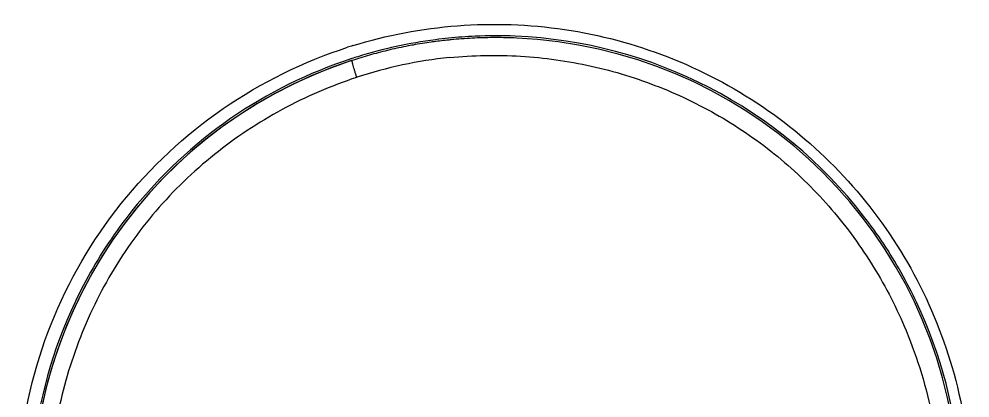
# Model space of a CAD drawing. Extents: x 2340 to 8415, y -46 to 2482.
# Drawn here: x 2618.33 to 2643.98, y 736.79 to 747.03 of the extents above; entities that cross this region are included whole.
import ezdxf

# ---------------------------------------------------------------- set-up
doc = ezdxf.new("R2010")
doc.units = 0
doc.header["$LTSCALE"] = 20
doc.header["$MEASUREMENT"] = 0
doc.layers.get('0').update_dxf_attribs({"linetype": 'CONTINUOUS'})
doc.layers.add('00_COMPONENTS', color=7, linetype='CONTINUOUS')

# ---------------------------------------------------------------- blocks, each defined once
blk = doc.blocks.new('A$C7b8c0583')
at = {"layer": '00_COMPONENTS', "color": 7, "linetype": 'Continuous'}
for centre, radius, start, end in [((129.363, 52.87), 12.55, 92.5453, 95.8132), ((129.363, 52.87), 12.55, 87.6059, 92.5453), ((129.363, 52.87), 12.55, 37.7547, 87.6059), ((129.304, 52.91), 12.819, 107.2209, 107.8873), ((129.363, 52.87), 12.55, 97.453, 107.2483), ((129.363, 52.87), 12.5, 100.6239, 102.9128), ((129.363, 52.87), 12.5, 100.2806, 100.6239), ((129.363, 52.87), 12.5, 98.0061, 100.2806), ((129.363, 52.87), 12.5, 97.6531, 98.0061), ((129.363, 52.87), 12.5, 95.815, 97.6531), ((129.363, 52.87), 12.55, 95.8132, 97.453), ((129.363, 52.87), 12.5, 95.2315, 95.815), ((129.363, 52.87), 12.5, 95.2082, 95.2315), ((129.363, 52.87), 12.5, 92.604, 95.2082), ((129.363, 52.87), 12.5, 90, 92.604), ((129.363, 52.87), 12.5, 87.4092, 90), ((129.363, 52.87), 12.5, 287.9727, 87.4092), ((129.363, 52.87), 12.5, 105.8302, 108.0335), ((129.363, 52.87), 12.5, 105.8302, 108.0335), ((129.363, 52.87), 12.5, 105.5487, 105.8302), ((129.363, 52.87), 12.5, 105.5487, 105.8302), ((129.363, 52.87), 12.5, 103.2329, 105.5487), ((129.363, 52.87), 12.5, 103.2329, 105.5487), ((129.363, 52.87), 12.5, 102.9127, 103.2329), ((129.363, 52.87), 12.5, 102.9128, 103.2329), ((129.363, 52.87), 12.5, 108.1481, 270), ((129.363, 52.87), 12.5, 108.2609, 267.4128), ((129.363, 52.87), 12.55, 108.0401, 141.4477), ((129.363, 52.87), 12.5, 108.148, 108.2609), ((129.363, 52.87), 12.5, 108.0335, 108.148), ((129.363, 52.87), 12.5, 108.0335, 108.1481), ((129.363, 52.87), 12.55, 107.2483, 108.0401), ((129.337, 52.963), 11.931, 95.8828, 108.1866), ((129.363, 52.87), 12.55, 141.4477, 146.3051), ((129.363, 52.87), 12.55, 33.5774, 37.7547), ((129.363, 52.87), 12.55, 146.3051, 151.156), ((129.363, 52.87), 12.55, 29.4012, 33.5774), ((129.363, 52.87), 12.55, 25.189, 29.4012), ((129.363, 52.87), 12.55, 151.156, 156.006), ((129.363, 52.87), 12.55, 156.006, 175.2449), ((129.363, 52.87), 12.55, 4.034, 25.189)]:
    blk.add_arc(centre, radius, start, end, dxfattribs=at)
for points, knots in [([(125.509, 65.154), (127.332, 65.719), (131.29, 66.027), (136.804, 63.868), (140.852, 59.526), (142.016, 55.709), (142.154, 53.794)], [0, 0, 0, 0, 0.249289, 0.4989, 0.749116, 1, 1, 1, 1]), ([(116.505, 53.959), (116.611, 55.213), (117.195, 57.702), (119.115, 61.003), (121.898, 63.602), (124.179, 64.725), (125.367, 65.109)], [0, 0, 0, 0, 0.250898, 0.501324, 0.751021, 1, 1, 1, 1]), ([(128.114, 64.83), (128.433, 64.863), (129.073, 64.902), (130.354, 64.875), (131.628, 64.695), (132.867, 64.368), (134.076, 63.944), (135.519, 63.236), (137.093, 62.121), (138.461, 60.762), (139.597, 59.204), (140.182, 58.058), (140.428, 57.467)], [0, 0, 0, 0, 0.062535, 0.125065, 0.250022, 0.312548, 0.375073, 0.50003, 0.624991, 0.74997, 0.874973, 1, 1, 1, 1]), ([(125.613, 64.297), (125.604, 64.325), (125.587, 64.381), (125.561, 64.464), (125.538, 64.544), (125.518, 64.615), (125.504, 64.673), (125.495, 64.712), (125.492, 64.735), (125.491, 64.746), (125.491, 64.753), (125.492, 64.756), (125.493, 64.756)], [0, 0, 0, 0, 0.184187, 0.370252, 0.547899, 0.705875, 0.833753, 0.925969, 0.957588, 0.979835, 0.993454, 1, 1, 1, 1]), ([(125.613, 64.297), (125.266, 64.182), (124.581, 63.922), (123.592, 63.442), (122.65, 62.875), (121.467, 62.01), (120.142, 60.732), (118.872, 58.925), (117.953, 56.918), (117.405, 54.78), (117.278, 52.944), (117.382, 51.483), (117.622, 50.039), (118.174, 48.287), (119.198, 46.34), (120.327, 44.893), (121.376, 43.877), (122.517, 42.964), (124.096, 42.031), (125.816, 41.394), (127.242, 41.07), (128.33, 40.925), (129.428, 40.877), (130.159, 40.914), (130.523, 40.951)], [0, 0, 0, 0, 0.031281, 0.062576, 0.093872, 0.125177, 0.187738, 0.250322, 0.312917, 0.375501, 0.438053, 0.469343, 0.50062, 0.563064, 0.625458, 0.687815, 0.719018, 0.75022, 0.812572, 0.87496, 0.906201, 0.937452, 0.968726, 1, 1, 1, 1]), ([(140.428, 57.467), (140.586, 57.087), (140.863, 56.31), (141.159, 55.11), (141.296, 54.088), (141.341, 53.265), (141.342, 52.442), (141.264, 51.413), (141.044, 50.196), (140.704, 49.006), (140.248, 47.856), (139.676, 46.757), (139.107, 45.896), (138.599, 45.247), (138.192, 44.782), (137.76, 44.339), (137.307, 43.919), (136.909, 43.591), (136.583, 43.339), (136.335, 43.154), (136.084, 42.974), (135.827, 42.802), (135.564, 42.64), (135.294, 42.49), (135.019, 42.347), (134.649, 42.166), (134.18, 41.953), (133.611, 41.712), (133.228, 41.56), (133.036, 41.487)], [0, 0, 0, 0, 0.062437, 0.124881, 0.187335, 0.218576, 0.24982, 0.312296, 0.374782, 0.437279, 0.499784, 0.562295, 0.624811, 0.656082, 0.687353, 0.718625, 0.749897, 0.781165, 0.796801, 0.812435, 0.82807, 0.843706, 0.859338, 0.87497, 0.890604, 0.906234, 0.937489, 0.968746, 1, 1, 1, 1])]:
    blk.add_open_spline(points, degree=3, knots=knots, dxfattribs=at)

msp = doc.modelspace()

# ---------------------------------------------------------------- block references
msp.add_blockref('A$C7b8c0583', (2501.828, 681.153))

doc.saveas('drawing.dxf')
